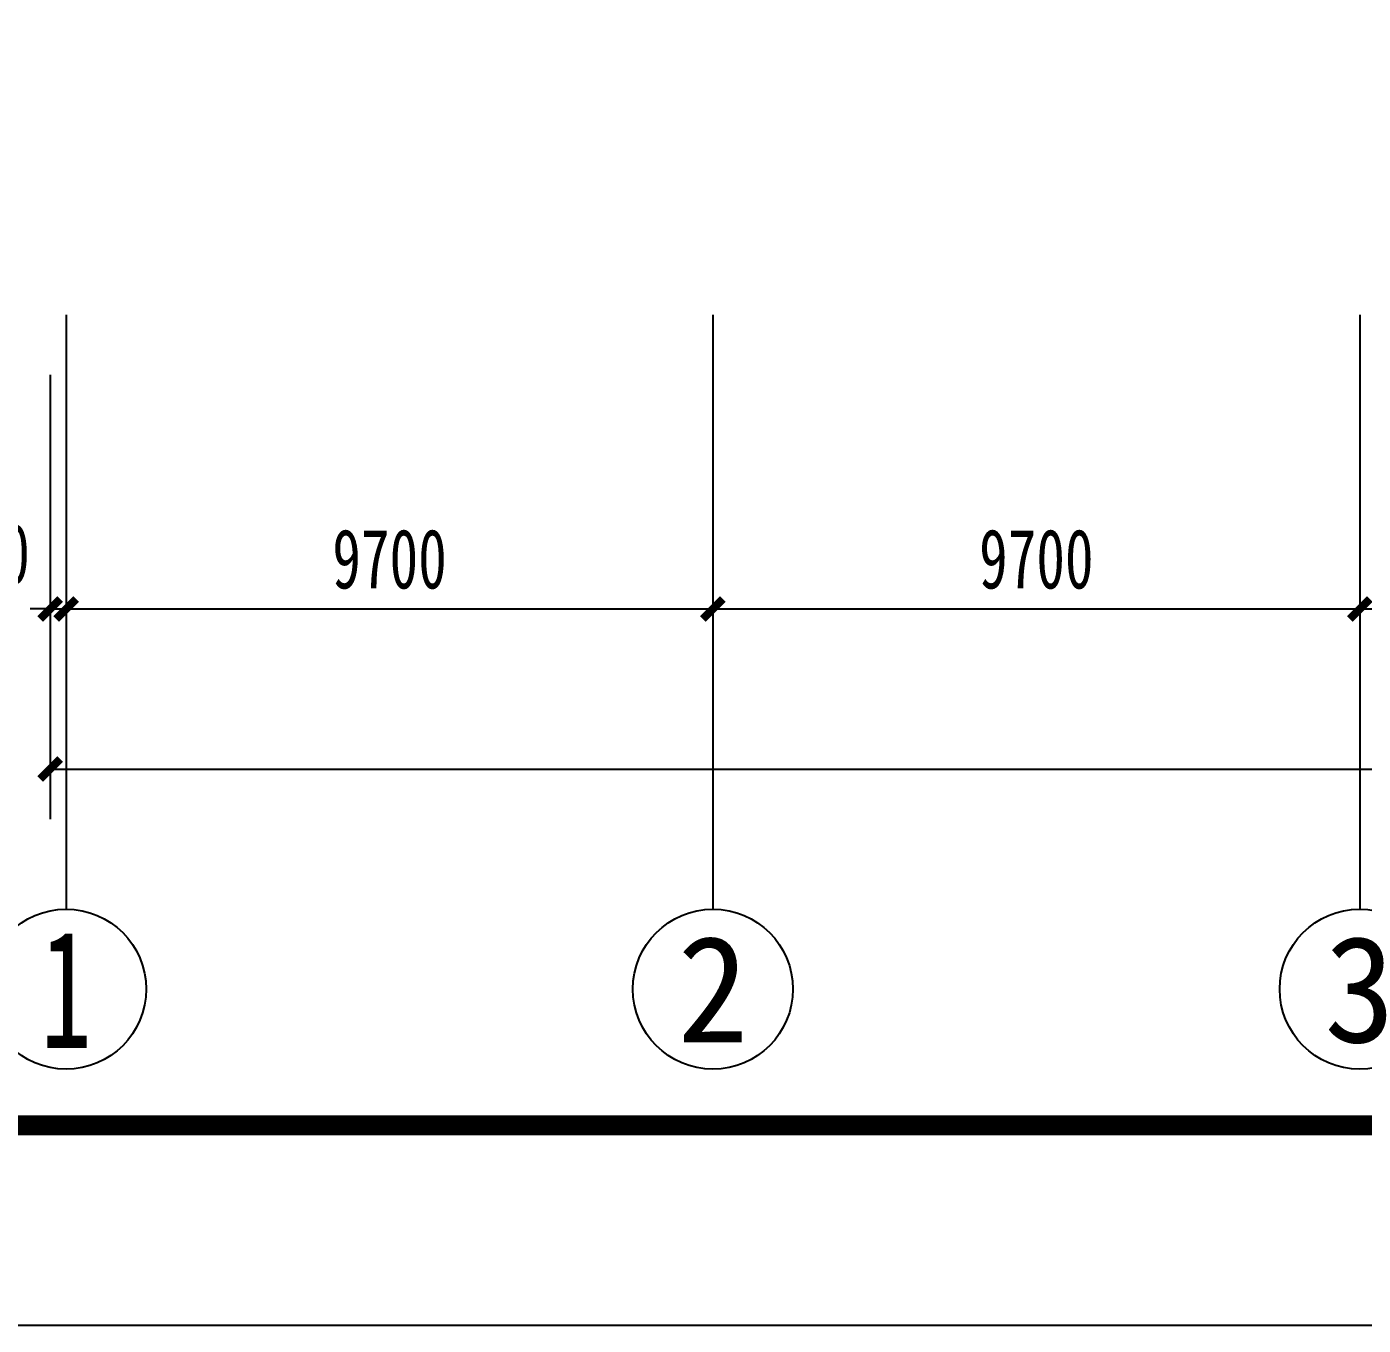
# Model space of a CAD drawing. Header units: millimetres. Extents: x -633009578 to 5705885, y -633235091 to 2571734.
# Drawn here: x 2781185 to 2801229, y 1630764 to 1650234 of the extents above; entities that cross this region are included whole.
import ezdxf
from ezdxf.enums import TextEntityAlignment as Align

# ---------------------------------------------------------------- set-up
doc = ezdxf.new("R2010")
doc.units = ezdxf.units.MM
doc.header["$LTSCALE"] = 1000
doc.header["$MEASUREMENT"] = 0
doc.layers.get('0').update_dxf_attribs({"color": 9})
for name, color, linetype in [('3T_WOOD', 21, 'Continuous'), ('AXIS_TEXT', 7, 'Continuous'), ('C-AXIS(轴号)', 3, 'Continuous'), ('设备-箱柜', 3, 'Continuous'), ('院图签、封面151013$0$PUB_TITLE', 153, 'Continuous'), ('院图签、封面151013$0$图签文字', 4, 'Continuous')]:
    doc.layers.add(name, color=color, linetype=linetype)
doc.styles.add('_TCH_AXIS', font='simhei.ttf', dxfattribs={"bigfont": 'GBCBIG'})
doc.styles.add('_TCH_DIM_T3', font='simhei.ttf', dxfattribs={"width": 0.707, "bigfont": 'GBCBIG'})
doc.styles.add('COMPLEX', font='simhei.ttf')
doc.styles.add('院图签、封面151013$0$-宋体', font='simhei.ttf', dxfattribs={"width": 0.8})
doc.dimstyles.new('_TCH_ARCH&&300', dxfattribs={"dimtxt": 892.5, "dimasz": 300, "dimexe": 750, "dimexo": 900, "dimgap": 300, "dimtad": 1, "dimdec": 0, "dimzin": 0, "dimdsep": 46, "dimtxsty": '_TCH_DIM_T3', "dimblk": 'ARCHTICK', "dimcen": 0.09, "dimclrt": 7, "dimazin": 2, "dimtfac": 1, "dimtdec": 0, "dimtix": 1, "dimtmove": 2, "dimatfit": 3, "dimfxl": 1, "dimtolj": 1, "dimtzin": 0, "dimarcsym": 0})

# ---------------------------------------------------------------- blocks, each defined once
blk = doc.blocks.new('_ArchTick')
at = {"color": 0, "linetype": 'ByBlock', "const_width": 0.4}
blk.add_lwpolyline([(-0.5, -0.5), (0.5, 0.5)], dxfattribs=at)
blk = doc.blocks.new('*D417')
at = {"layer": 'C-AXIS(轴号)', "color": 0, "lineweight": -2, "transparency": 16777216}
for p, q in [((-133539.9960721903, -6400.000000062049), (-133539.9960721903, -10659.81930979493)), ((-133299.9960723259, -6400.000000062049), (-133299.9960723259, -10659.81930979493)), ((-133539.9960721903, -9909.819309794926), (-133839.9960721903, -9909.819309794926)), ((-133539.9960721903, -9909.819309794926), (-133299.9960723259, -9909.819309794926)), ((-133299.9960723259, -9909.819309794926), (-132999.9960723259, -9909.819309794926))]:
    blk.add_line(p, q, dxfattribs=at)
at = {"layer": 'Defpoints', "color": 0, "transparency": 16777216}
for p in [(-133539.9960721903, -5500.000000062049), (-133299.9960723259, -5500.000000062049), (-133299.9960723259, -9909.819309794926)]:
    blk.add_point(p, dxfattribs=at)
at = {"layer": 'C-AXIS(轴号)', "color": 0, "linetype": 'ByBlock', "lineweight": -2, "transparency": 16777216, "xscale": 300, "yscale": 300, "zscale": 300}
blk.add_blockref('_ArchTick', (-133539.9960721903, -9909.819309794926), dxfattribs=at)
at = {"layer": 'C-AXIS(轴号)', "color": 0, "linetype": 'ByBlock', "lineweight": -2, "transparency": 16777216, "xscale": 300, "yscale": 300, "zscale": 300, "rotation": 180}
blk.add_blockref('_ArchTick', (-133299.9960723259, -9909.819309794926), dxfattribs=at)
at = {"layer": 'C-AXIS(轴号)', "color": 7, "transparency": 16777216, "insert": (-134487.9960721903, -9084.819309794926), "char_height": 892.5, "attachment_point": 5, "style": '_TCH_DIM_T3'}
blk.add_mtext('\\A1;240', dxfattribs=at)
blk = doc.blocks.new('*D418')
at = {"layer": 'C-AXIS(轴号)', "color": 0, "lineweight": -2, "transparency": 16777216}
for p, q in [((-133299.9960723259, -6400.000000062049), (-133299.9960723259, -10659.81930979493)), ((-123599.9960723259, -6400.000000062049), (-123599.9960723259, -10659.81930979493)), ((-133299.9960723259, -9909.819309794926), (-123599.9960723259, -9909.819309794926))]:
    blk.add_line(p, q, dxfattribs=at)
at = {"layer": 'Defpoints', "color": 0, "transparency": 16777216}
for p in [(-133299.9960723259, -5500.000000062049), (-123599.9960723259, -5500.000000062049), (-123599.9960723259, -9909.819309794926)]:
    blk.add_point(p, dxfattribs=at)
at = {"layer": 'C-AXIS(轴号)', "color": 0, "linetype": 'ByBlock', "lineweight": -2, "transparency": 16777216, "xscale": 300, "yscale": 300, "zscale": 300, "rotation": 180}
blk.add_blockref('_ArchTick', (-133299.9960723259, -9909.819309794926), dxfattribs=at)
at = {"layer": 'C-AXIS(轴号)', "color": 0, "linetype": 'ByBlock', "lineweight": -2, "transparency": 16777216, "xscale": 300, "yscale": 300, "zscale": 300}
blk.add_blockref('_ArchTick', (-123599.9960723259, -9909.819309794926), dxfattribs=at)
at = {"layer": 'C-AXIS(轴号)', "color": 7, "transparency": 16777216, "insert": (-128449.9960723259, -9163.569309794926), "char_height": 892.5, "attachment_point": 5, "style": '_TCH_DIM_T3'}
blk.add_mtext('\\A1;9700', dxfattribs=at)
blk = doc.blocks.new('*D419')
at = {"layer": 'C-AXIS(轴号)', "color": 0, "lineweight": -2, "transparency": 16777216}
for p, q in [((-123599.9960723259, -6400.000000062049), (-123599.9960723259, -10659.81930979493)), ((-113899.9960723259, -6400.000000062049), (-113899.9960723259, -10659.81930979493)), ((-123599.9960723259, -9909.819309794926), (-113899.9960723259, -9909.819309794926))]:
    blk.add_line(p, q, dxfattribs=at)
at = {"layer": 'Defpoints', "color": 0, "transparency": 16777216}
for p in [(-123599.9960723259, -5500.000000062049), (-113899.9960723259, -5500.000000062049), (-113899.9960723259, -9909.819309794926)]:
    blk.add_point(p, dxfattribs=at)
at = {"layer": 'C-AXIS(轴号)', "color": 0, "linetype": 'ByBlock', "lineweight": -2, "transparency": 16777216, "xscale": 300, "yscale": 300, "zscale": 300, "rotation": 180}
blk.add_blockref('_ArchTick', (-123599.9960723259, -9909.819309794926), dxfattribs=at)
at = {"layer": 'C-AXIS(轴号)', "color": 0, "linetype": 'ByBlock', "lineweight": -2, "transparency": 16777216, "xscale": 300, "yscale": 300, "zscale": 300}
blk.add_blockref('_ArchTick', (-113899.9960723259, -9909.819309794926), dxfattribs=at)
at = {"layer": 'C-AXIS(轴号)', "color": 7, "transparency": 16777216, "insert": (-118749.9960723259, -9163.569309794926), "char_height": 892.5, "attachment_point": 5, "style": '_TCH_DIM_T3'}
blk.add_mtext('\\A1;9700', dxfattribs=at)
blk = doc.blocks.new('*D420')
at = {"layer": 'C-AXIS(轴号)', "color": 0, "lineweight": -2, "transparency": 16777216}
for p, q in [((-113899.9960723259, -6400.000000062049), (-113899.9960723259, -10659.81930979493)), ((-104699.9960723259, -6400.000000062049), (-104699.9960723259, -10659.81930979493)), ((-113899.9960723259, -9909.819309794926), (-104699.9960723259, -9909.819309794926))]:
    blk.add_line(p, q, dxfattribs=at)
at = {"layer": 'Defpoints', "color": 0, "transparency": 16777216}
for p in [(-113899.9960723259, -5500.000000062049), (-104699.9960723259, -5500.000000062049), (-104699.9960723259, -9909.819309794926)]:
    blk.add_point(p, dxfattribs=at)
at = {"layer": 'C-AXIS(轴号)', "color": 0, "linetype": 'ByBlock', "lineweight": -2, "transparency": 16777216, "xscale": 300, "yscale": 300, "zscale": 300, "rotation": 180}
blk.add_blockref('_ArchTick', (-113899.9960723259, -9909.819309794926), dxfattribs=at)
at = {"layer": 'C-AXIS(轴号)', "color": 0, "linetype": 'ByBlock', "lineweight": -2, "transparency": 16777216, "xscale": 300, "yscale": 300, "zscale": 300}
blk.add_blockref('_ArchTick', (-104699.9960723259, -9909.819309794926), dxfattribs=at)
at = {"layer": 'C-AXIS(轴号)', "color": 7, "transparency": 16777216, "insert": (-109299.9960723259, -9163.569309794926), "char_height": 892.5, "attachment_point": 5, "style": '_TCH_DIM_T3'}
blk.add_mtext('\\A1;9200', dxfattribs=at)
blk = doc.blocks.new('*D434')
at = {"layer": 'C-AXIS(轴号)', "color": 0, "lineweight": -2, "transparency": 16777216}
for p, q in [((-133539.9960721903, -6400.000000062049), (-133539.9960721903, -13059.81930979493)), ((739.9990557972342, -6400.000000062049), (739.9990557972342, -13059.81930979493)), ((-133539.9960721903, -12309.81930979493), (739.9990557972342, -12309.81930979493))]:
    blk.add_line(p, q, dxfattribs=at)
at = {"layer": 'Defpoints', "color": 0, "transparency": 16777216}
for p in [(-133539.9960721903, -5500.000000062049), (739.9990557972342, -5500.000000062049), (739.9990557972342, -12309.81930979493)]:
    blk.add_point(p, dxfattribs=at)
at = {"layer": 'C-AXIS(轴号)', "color": 0, "linetype": 'ByBlock', "lineweight": -2, "transparency": 16777216, "xscale": 300, "yscale": 300, "zscale": 300, "rotation": 180}
blk.add_blockref('_ArchTick', (-133539.9960721903, -12309.81930979493), dxfattribs=at)
at = {"layer": 'C-AXIS(轴号)', "color": 0, "linetype": 'ByBlock', "lineweight": -2, "transparency": 16777216, "xscale": 300, "yscale": 300, "zscale": 300}
blk.add_blockref('_ArchTick', (739.9990557972342, -12309.81930979493), dxfattribs=at)
at = {"layer": 'C-AXIS(轴号)', "color": 7, "transparency": 16777216, "insert": (-66399.99850819656, -11563.56930979493), "char_height": 892.5, "attachment_point": 5, "style": '_TCH_DIM_T3'}
blk.add_mtext('\\A1;134280', dxfattribs=at)
blk = doc.blocks.new('_AXISO')
blk.add_circle((0, 0), 0.5)
at = {"layer": 'AXIS_TEXT', "style": 'COMPLEX', "width": 1.041666666666667}
blk.add_attdef('A', text='', height=0.56, dxfattribs=at).set_placement((-0.25, -0.28), (0.25, -0.28), align=Align.FIT)
blk = doc.blocks.new('建筑图框_A1')
at = {"layer": '院图签、封面151013$0$PUB_TITLE'}
blk.add_lwpolyline([(0, 0), (84100, 0), (84100, 59400), (0, 59400)], close=True, dxfattribs=at)
at = {"layer": '院图签、封面151013$0$PUB_TITLE', "const_width": 100}
blk.add_lwpolyline([(2500, 1000), (83100, 1000), (83100, 58400), (2500, 58400)], close=True, dxfattribs=at)
at = {"layer": '院图签、封面151013$0$图签文字', "color": 6, "style": '院图签、封面151013$0$-宋体'}
for tag, height, width, p in [('工程主持人', 400, 0.7999999999883585, (79990.91196859907, 29505.93707200652)), ('审定', 400, 0.7999999999883585, (79990.91196859907, 28705.93707200605)), ('审核', 400, 0.7999999999883585, (79990.91196859907, 27905.93707200559)), ('专业负责人', 400, 0.7999999999883585, (79990.91196859907, 27105.93707200512)), ('校对', 400, 0.7999999999883585, (79990.91196859907, 26305.93707200466)), ('设计', 400, 0.7999999999883585, (79990.91196859907, 25505.93707200419)), ('方案设计人', 400, 0.7999999999883585, (79990.91196859907, 24706.79438478127)), ('工程编号', 300, 0.7000000000116415, (81000.00416498398, 8700.424278954277)), ('版次', 300, 0.7000000000116415, (78738.08139540046, 3005.726258059498)), ('日期', 300, 0.7000000000116415, (82038.0813954557, 3000.226258123759)), ('图号', 200, 0.7000000000116415, (82538.08139542397, 2400.075247410685)), ('比例', 300, 0.7000000000116415, (78738.08139537089, 2200.188802679535)), ('图号_X施', 300, 0.7000000000116415, (81538.08139540977, 2200.188802651362)), ('图号_总数', 200, 0.7000000000116415, (82538.08139541186, 2000.075247410219))]:
    blk.add_attdef(tag, text='', height=height, dxfattribs=dict(at, width=width)).set_placement(p, align=Align.MIDDLE_CENTER)
at = {"layer": '院图签、封面151013$0$图签文字', "color": 6, "style": '院图签、封面151013$0$-宋体', "width": 0.7}
for tag, p in [('建设单位_001', (80935.88661794258, 7446.21079580821)), ('工程名称_001', (80933.52706738078, 6045.368099178996)), ('图名_001', (79742.88288308708, 4059.656552180292))]:
    blk.add_attdef(tag, p, '', height=300, dxfattribs=at)
blk = doc.blocks.new('G$C91E54488')
at = {"layer": 'C-AXIS(轴号)'}
for p, q in [((-133299.9960723259, -5500.000000062049), (-133299.9960723259, -14409.81930979493)), ((-123599.9960723259, -5500.000000062049), (-123599.9960723259, -14409.81930979493)), ((-113899.9960723259, -5500.000000062049), (-113899.9960723259, -14409.81930979493))]:
    blk.add_line(p, q, dxfattribs=at)
ref = blk.add_blockref('_AXISO', (-133299.9960723259, -15609.81930979493), dxfattribs=dict(at, xscale=2400, yscale=2400, zscale=2400))
ref.add_attrib('A', '1', dxfattribs={"layer": 'AXIS_TEXT', "height": 1764.758457634671, "style": '_TCH_AXIS'}).set_placement((-133678.1585989622, -16492.19853861223), (-132921.8335456904, -16492.19853861223), align=Align.FIT)
ref = blk.add_blockref('_AXISO', (-123599.9960723259, -15609.81930979493), dxfattribs=dict(at, xscale=2400, yscale=2400, zscale=2400))
ref.add_attrib('A', '2', dxfattribs={"layer": 'AXIS_TEXT', "height": 1597.53656512866, "style": '_TCH_AXIS'}).set_placement((-124132.5082607022, -16408.58759235928), (-123067.4838839499, -16408.58759235928), align=Align.FIT)
ref = blk.add_blockref('_AXISO', (-113899.9960723259, -15609.81930979493), dxfattribs=dict(at, xscale=2400, yscale=2400, zscale=2400))
ref.add_attrib('A', '3', dxfattribs={"layer": 'AXIS_TEXT', "height": 1597.53656512866, "style": '_TCH_AXIS'}).set_placement((-114432.5082607022, -16408.58759235928), (-113367.4838839499, -16408.58759235928), align=Align.FIT)
dim = blk.add_linear_dim(base=(-133299.9960723259, -9909.819309794926), p1=(-133539.9960721903, -5500.000000062049), p2=(-133299.9960723259, -5500.000000062049), angle=0, dimstyle='_TCH_ARCH&&300', dxfattribs=at)
dim.commit()
dim.dimension.update_dxf_attribs({"geometry": '*D417', "text_midpoint": (-134487.9960721903, -9084.819309794926), "dimtype": 161})
for p1, p2, distance, picture, middle in [((-133539.9960721903, -5500.000000062049), (739.9990557972342, -5500.000000062049), -6809.81930973288, '*D434', (-66399.99850819656, -11563.56930979493)), ((-133299.9960723259, -5500.000000062049), (-123599.9960723259, -5500.000000062049), -4409.819309732877, '*D418', (-128449.9960723259, -9163.569309794926)), ((-123599.9960723259, -5500.000000062049), (-113899.9960723259, -5500.000000062049), -4409.819309732877, '*D419', (-118749.9960723259, -9163.569309794926)), ((-113899.9960723259, -5500.000000062049), (-104699.9960723259, -5500.000000062049), -4409.819309732877, '*D420', (-109299.9960723259, -9163.569309794926))]:
    dim = blk.add_aligned_dim(p1=p1, p2=p2, distance=distance, dimstyle='_TCH_ARCH&&300', dxfattribs=at)
    dim.commit()
    dim.dimension.update_dxf_attribs({"geometry": picture, "text_midpoint": middle})

msp = doc.modelspace()

# ---------------------------------------------------------------- block references
at = {"layer": '3T_WOOD'}
msp.add_blockref('G$C91E54488', (2915076, 1651413.5), dxfattribs=at)
at = {"layer": '设备-箱柜', "xscale": 3, "yscale": 3}
msp.add_blockref('建筑图框_A1', (2725055.437121258, 1630763.721706858, 4.000000000000001e-08), dxfattribs=at)

doc.saveas('drawing.dxf')
